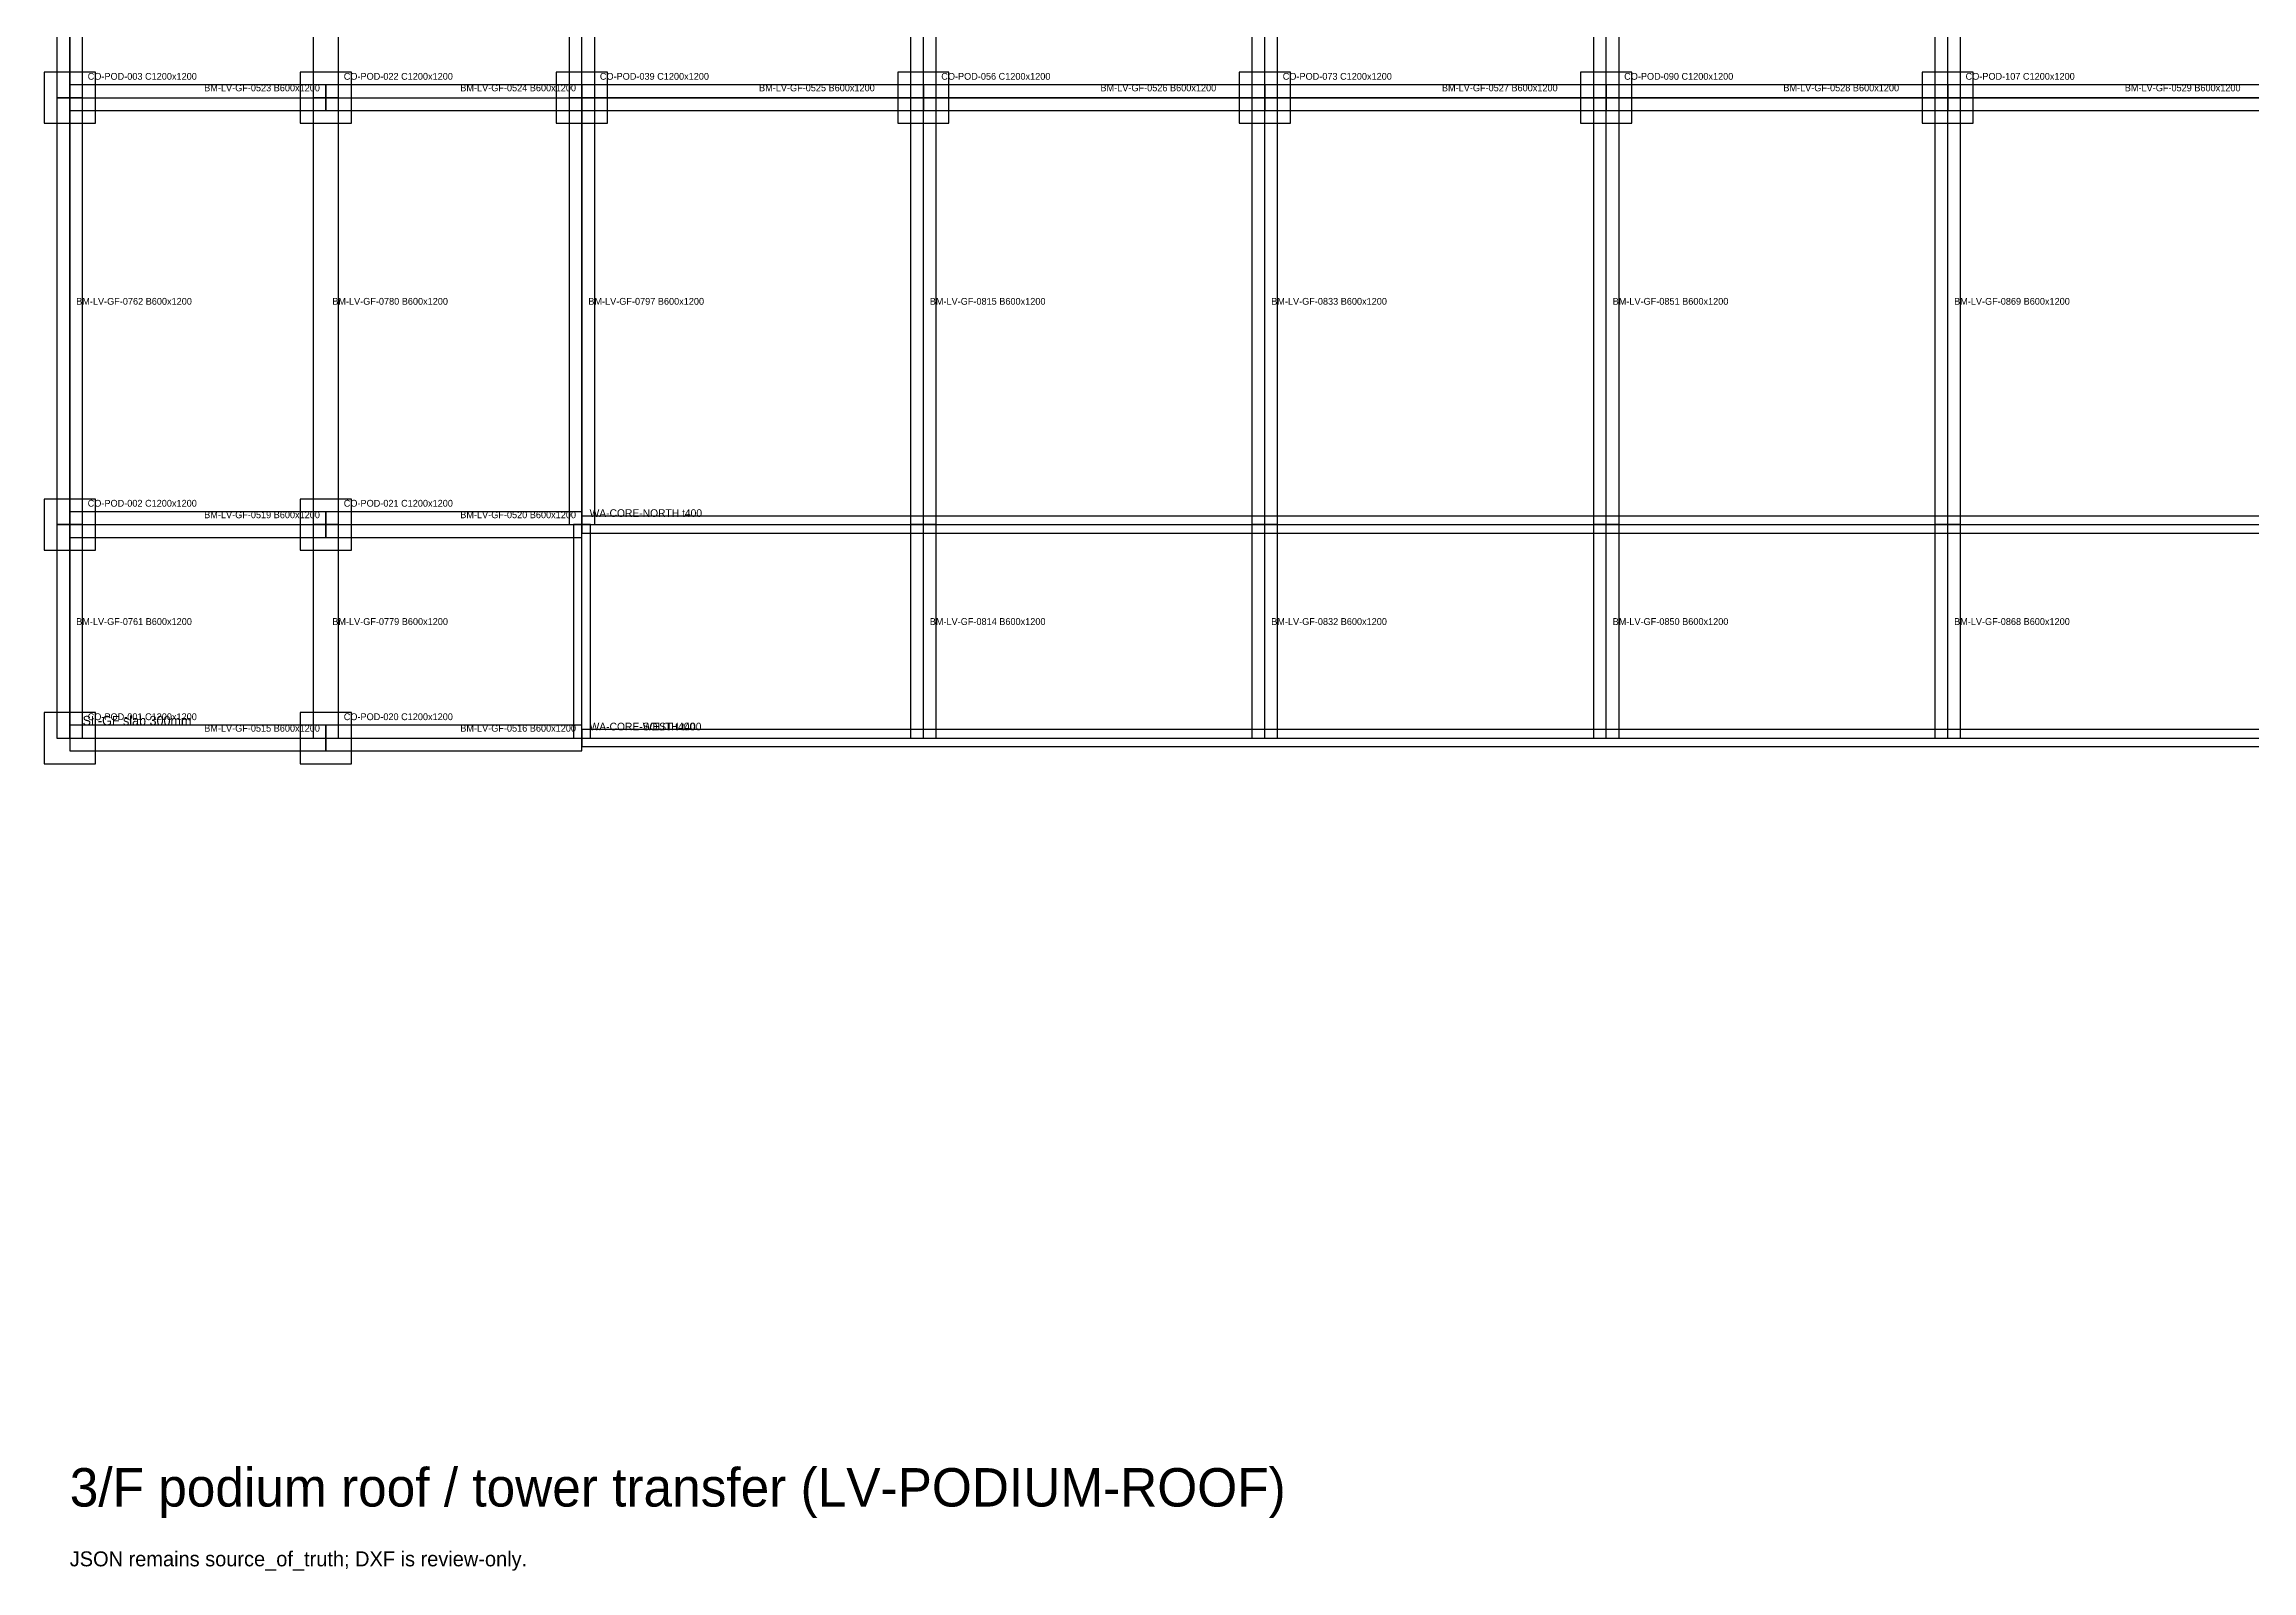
# Model space of a CAD drawing. Header units: millimetres. Extents: x -600 to 227101, y -254450 to 109948.
# Drawn here: x 118400 to 170127, y -19506 to 16254 of the extents above; entities that cross this region are included whole.
import ezdxf

# ---------------------------------------------------------------- set-up
doc = ezdxf.new("R2010")
doc.units = ezdxf.units.MM
for name, color, linetype in [('LV-GF_BEAM', 5, 'Continuous'), ('LV-GF_BOUNDARY', 6, 'Continuous'), ('LV-GF_COLUMN', 1, 'Continuous'), ('LV-GF_GRID', 8, 'Continuous'), ('LV-GF_KEEP_OUT', 4, 'Continuous'), ('LV-GF_SLAB', 7, 'Continuous'), ('LV-GF_WALL', 3, 'Continuous'), ('TEXT', 7, 'Continuous')]:
    doc.layers.add(name, color=color, linetype=linetype)

msp = doc.modelspace()

# ---------------------------------------------------------------- linework, layer by layer
at = {"layer": 'LV-GF_BEAM'}
for points in [[(118700, 15000), (119300, 15000), (119300, 23000), (118700, 23000), (118700, 15000)], [(124700, 15000), (125300, 15000), (125300, 23000), (124700, 23000), (124700, 15000)], [(130700, 15000), (131300, 15000), (131300, 23000), (130700, 23000), (130700, 15000)], [(138700, 15000), (139300, 15000), (139300, 23000), (138700, 23000), (138700, 15000)], [(146700, 15000), (147300, 15000), (147300, 23000), (146700, 23000), (146700, 15000)], [(154700, 15000), (155300, 15000), (155300, 23000), (154700, 23000), (154700, 15000)], [(162700, 15000), (163300, 15000), (163300, 23000), (162700, 23000), (162700, 15000)], [(119000, 15300), (119000, 14700), (125000, 14700), (125000, 15300), (119000, 15300)], [(125000, 15300), (125000, 14700), (131000, 14700), (131000, 15300), (125000, 15300)], [(131000, 15300), (131000, 14700), (139000, 14700), (139000, 15300), (131000, 15300)], [(139000, 15300), (139000, 14700), (147000, 14700), (147000, 15300), (139000, 15300)], [(147000, 15300), (147000, 14700), (155000, 14700), (155000, 15300), (147000, 15300)], [(155000, 15300), (155000, 14700), (163000, 14700), (163000, 15300), (155000, 15300)], [(163000, 15300), (163000, 14700), (171000, 14700), (171000, 15300), (163000, 15300)], [(118700, 5000), (119300, 5000), (119300, 15000), (118700, 15000), (118700, 5000)], [(124700, 5000), (125300, 5000), (125300, 15000), (124700, 15000), (124700, 5000)], [(130700, 5000), (131300, 5000), (131300, 15000), (130700, 15000), (130700, 5000)], [(138700, 5000), (139300, 5000), (139300, 15000), (138700, 15000), (138700, 5000)], [(146700, 5000), (147300, 5000), (147300, 15000), (146700, 15000), (146700, 5000)], [(154700, 5000), (155300, 5000), (155300, 15000), (154700, 15000), (154700, 5000)], [(162700, 5000), (163300, 5000), (163300, 15000), (162700, 15000), (162700, 5000)], [(119000, 5300), (119000, 4700), (125000, 4700), (125000, 5300), (119000, 5300)], [(125000, 5300), (125000, 4700), (131000, 4700), (131000, 5300), (125000, 5300)], [(118700, 0), (119300, 0), (119300, 5000), (118700, 5000), (118700, 0)], [(124700, 0), (125300, 0), (125300, 5000), (124700, 5000), (124700, 0)], [(138700, 0), (139300, 0), (139300, 5000), (138700, 5000), (138700, 0)], [(146700, 0), (147300, 0), (147300, 5000), (146700, 5000), (146700, 0)], [(154700, 0), (155300, 0), (155300, 5000), (154700, 5000), (154700, 0)], [(162700, 0), (163300, 0), (163300, 5000), (162700, 5000), (162700, 0)], [(119000, 300), (119000, -300), (125000, -300), (125000, 300), (119000, 300)], [(125000, 300), (125000, -300), (131000, -300), (131000, 300), (125000, 300)]]:
    msp.add_lwpolyline(points, close=True, dxfattribs=at)
at = {"layer": 'LV-GF_BOUNDARY'}
msp.add_lwpolyline([(119000, 0), (223000, 0), (223000, 102000), (119000, 102000), (119000, 0)], close=True, dxfattribs=at)
at = {"layer": 'LV-GF_COLUMN'}
for points in [[(118400, 14400), (119600, 14400), (119600, 15600), (118400, 15600), (118400, 14400)], [(124400, 14400), (125600, 14400), (125600, 15600), (124400, 15600), (124400, 14400)], [(130400, 14400), (131600, 14400), (131600, 15600), (130400, 15600), (130400, 14400)], [(138400, 14400), (139600, 14400), (139600, 15600), (138400, 15600), (138400, 14400)], [(146400, 14400), (147600, 14400), (147600, 15600), (146400, 15600), (146400, 14400)], [(154400, 14400), (155600, 14400), (155600, 15600), (154400, 15600), (154400, 14400)], [(162400, 14400), (163600, 14400), (163600, 15600), (162400, 15600), (162400, 14400)], [(118400, 4400), (119600, 4400), (119600, 5600), (118400, 5600), (118400, 4400)], [(124400, 4400), (125600, 4400), (125600, 5600), (124400, 5600), (124400, 4400)], [(118400, -600), (119600, -600), (119600, 600), (118400, 600), (118400, -600)], [(124400, -600), (125600, -600), (125600, 600), (124400, 600), (124400, -600)]]:
    msp.add_lwpolyline(points, close=True, dxfattribs=at)
at = {"layer": 'LV-GF_GRID'}
for points in [[(119000, 0), (119000, 102000)], [(131000, 0), (131000, 102000)], [(139000, 0), (139000, 102000)], [(147000, 0), (147000, 102000)], [(155000, 0), (155000, 102000)], [(163000, 0), (163000, 102000)], [(119000, 15000), (223000, 15000)], [(119000, 5000), (223000, 5000)], [(119000, 0), (223000, 0)]]:
    msp.add_lwpolyline(points, dxfattribs=at)
at = {"layer": 'LV-GF_KEEP_OUT'}
msp.add_lwpolyline([(131000, 5000), (211000, 5000), (211000, 15000), (131000, 15000), (131000, 5000)], close=True, dxfattribs=at)
at = {"layer": 'LV-GF_SLAB'}
msp.add_lwpolyline([(119000, 0), (223000, 0), (223000, 102000), (119000, 102000), (119000, 0)], close=True, dxfattribs=at)
at = {"layer": 'LV-GF_WALL'}
for points in [[(131000, 5200), (131000, 4800), (211000, 4800), (211000, 5200), (131000, 5200)], [(130800, 0), (131200, 0), (131200, 5000), (130800, 5000), (130800, 0)], [(131000, 200), (131000, -200), (211000, -200), (211000, 200), (131000, 200)]]:
    msp.add_lwpolyline(points, close=True, dxfattribs=at)

# ---------------------------------------------------------------- texts
at = {"layer": 'TEXT'}
for s, height, p in [('CO-POD-003 C1200x1200', 160, (119420, 15420)), ('CO-POD-022 C1200x1200', 160, (125420, 15420)), ('CO-POD-039 C1200x1200', 160, (131420, 15420)), ('CO-POD-056 C1200x1200', 160, (139420, 15420)), ('CO-POD-073 C1200x1200', 160, (147420, 15420)), ('CO-POD-090 C1200x1200', 160, (155420, 15420)), ('CO-POD-107 C1200x1200', 160, (163420, 15420)), ('BM-LV-GF-0523 B600x1200', 160, (122150, 15150)), ('BM-LV-GF-0524 B600x1200', 160, (128150, 15150)), ('BM-LV-GF-0525 B600x1200', 160, (135150, 15150)), ('BM-LV-GF-0526 B600x1200', 160, (143150, 15150)), ('BM-LV-GF-0527 B600x1200', 160, (151150, 15150)), ('BM-LV-GF-0528 B600x1200', 160, (159150, 15150)), ('BM-LV-GF-0529 B600x1200', 160, (167150, 15150)), ('BM-LV-GF-0762 B600x1200', 160, (119150, 10150)), ('BM-LV-GF-0780 B600x1200', 160, (125150, 10150)), ('BM-LV-GF-0797 B600x1200', 160, (131150, 10150)), ('BM-LV-GF-0815 B600x1200', 160, (139150, 10150)), ('BM-LV-GF-0833 B600x1200', 160, (147150, 10150)), ('BM-LV-GF-0851 B600x1200', 160, (155150, 10150)), ('BM-LV-GF-0869 B600x1200', 160, (163150, 10150)), ('CO-POD-002 C1200x1200', 160, (119420, 5420)), ('BM-LV-GF-0519 B600x1200', 160, (122150, 5150)), ('CO-POD-021 C1200x1200', 160, (125420, 5420)), ('BM-LV-GF-0520 B600x1200', 160, (128150, 5150)), ('WA-CORE-NORTH t400', 180, (131180, 5180)), ('BM-LV-GF-0761 B600x1200', 160, (119150, 2650)), ('BM-LV-GF-0779 B600x1200', 160, (125150, 2650)), ('BM-LV-GF-0814 B600x1200', 160, (139150, 2650)), ('BM-LV-GF-0832 B600x1200', 160, (147150, 2650)), ('BM-LV-GF-0850 B600x1200', 160, (155150, 2650)), ('BM-LV-GF-0868 B600x1200', 160, (163150, 2650)), ('SL-GF slab 300mm', 220, (119300, 300)), ('CO-POD-001 C1200x1200', 160, (119420, 420)), ('CO-POD-020 C1200x1200', 160, (125420, 420)), ('BM-LV-GF-0515 B600x1200', 160, (122150, 150)), ('BM-LV-GF-0516 B600x1200', 160, (128150, 150)), ('WA-CORE-SOUTH t400', 180, (131180, 180)), ('WA-CORE-WEST t400', 180, (131180, 180)), ('3/F podium roof / tower transfer (LV-PODIUM-ROOF)', 900, (119000, -18000)), ('JSON remains source_of_truth; DXF is review-only.', 350, (119000, -19400))]:
    msp.add_text(s, height=height, dxfattribs=at).set_placement(p)

doc.saveas('drawing.dxf')
